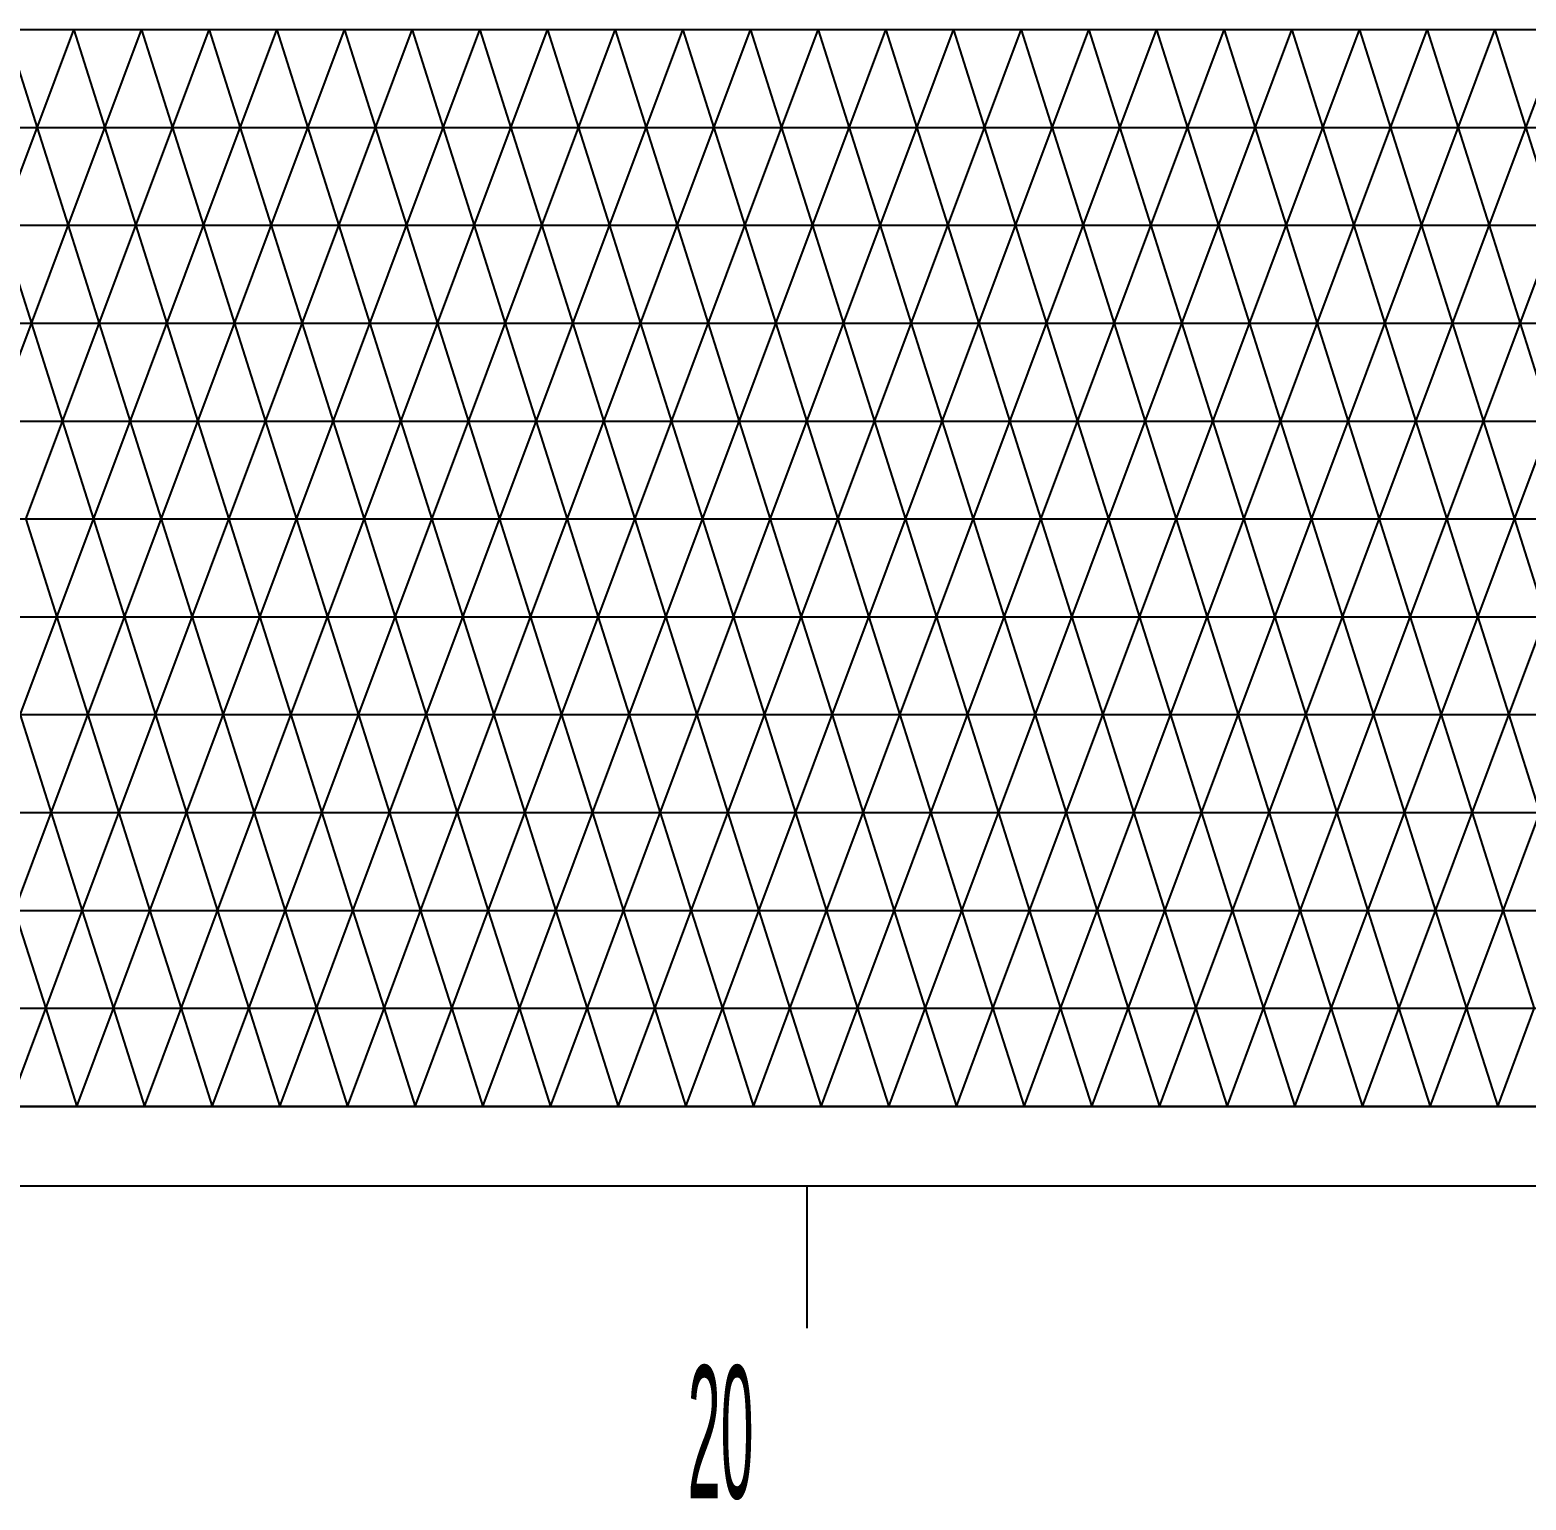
# Model space of a CAD drawing. Extents: x 0.18 to 10.14, y 0.02 to 7.38.
# Drawn here: x 1.747 to 2.628, y 0.212 to 1.078 of the extents above; entities that cross this region are included whole.
import ezdxf

# ---------------------------------------------------------------- set-up
doc = ezdxf.new("R2010")
doc.units = 0
doc.layers.add('1', color=7, linetype='CONTINUOUS')

msp = doc.modelspace()

# ---------------------------------------------------------------- linework, layer by layer
at = {"layer": '1', "color": 253}
for p, q in [((9.879836, 1.077607), (0.620165, 1.077607)), ((1.733325, 1.077607), (1.751582, 1.01999)), ((1.751582, 1.01999), (1.773161, 1.077607)), ((1.773161, 1.077607), (1.791417, 1.01999)), ((1.791417, 1.01999), (1.812997, 1.077607)), ((1.812997, 1.077607), (1.831251, 1.01999)), ((1.831251, 1.01999), (1.852832, 1.077607)), ((1.852832, 1.077607), (1.871086, 1.01999)), ((1.871086, 1.01999), (1.892668, 1.077607)), ((1.892668, 1.077607), (1.91092, 1.01999)), ((1.91092, 1.01999), (1.932504, 1.077607)), ((1.932504, 1.077607), (1.950755, 1.01999)), ((1.950755, 1.01999), (1.972339, 1.077607)), ((1.972339, 1.077607), (1.990589, 1.01999)), ((1.990589, 1.01999), (2.012175, 1.077607)), ((2.012175, 1.077607), (2.030424, 1.01999)), ((2.030424, 1.01999), (2.052011, 1.077607)), ((2.052011, 1.077607), (2.070259, 1.01999)), ((2.070259, 1.01999), (2.091846, 1.077607)), ((2.091846, 1.077607), (2.110093, 1.01999)), ((2.110093, 1.01999), (2.131682, 1.077607)), ((2.131682, 1.077607), (2.149928, 1.01999)), ((2.149928, 1.01999), (2.171518, 1.077607)), ((2.171518, 1.077607), (2.189762, 1.01999)), ((2.189762, 1.01999), (2.211354, 1.077607)), ((2.211354, 1.077607), (2.229597, 1.01999)), ((2.229597, 1.01999), (2.251189, 1.077607)), ((2.251189, 1.077607), (2.269432, 1.01999)), ((2.269432, 1.01999), (2.291024, 1.077607)), ((2.291024, 1.077607), (2.309266, 1.01999)), ((2.309266, 1.01999), (2.33086, 1.077607)), ((2.33086, 1.077607), (2.349101, 1.01999)), ((2.349101, 1.01999), (2.370696, 1.077607)), ((2.370696, 1.077607), (2.388936, 1.01999)), ((2.388936, 1.01999), (2.410532, 1.077607)), ((2.410532, 1.077607), (2.42877, 1.01999)), ((2.42877, 1.01999), (2.450367, 1.077607)), ((2.450367, 1.077607), (2.468604, 1.01999)), ((2.468604, 1.01999), (2.490203, 1.077607)), ((2.490203, 1.077607), (2.508439, 1.01999)), ((2.508439, 1.01999), (2.530039, 1.077607)), ((2.530039, 1.077607), (2.548274, 1.01999)), ((2.548274, 1.01999), (2.569874, 1.077607)), ((2.569874, 1.077607), (2.588108, 1.01999)), ((2.588108, 1.01999), (2.60971, 1.077607)), ((2.60971, 1.077607), (2.627943, 1.01999)), ((2.627943, 1.01999), (2.649546, 1.077607)), ((9.879836, 1.01999), (0.620165, 1.01999)), ((1.73, 0.962373), (1.751582, 1.01999)), ((1.751582, 1.01999), (1.769834, 0.962373)), ((1.769834, 0.962373), (1.791417, 1.01999)), ((1.791417, 1.01999), (1.809667, 0.962373)), ((1.809667, 0.962373), (1.831251, 1.01999)), ((1.831251, 1.01999), (1.849501, 0.962373)), ((1.849501, 0.962373), (1.871086, 1.01999)), ((1.871086, 1.01999), (1.889334, 0.962373)), ((1.889334, 0.962373), (1.91092, 1.01999)), ((1.91092, 1.01999), (1.929167, 0.962373)), ((1.929167, 0.962373), (1.950755, 1.01999)), ((1.950755, 1.01999), (1.969001, 0.962373)), ((1.969001, 0.962373), (1.990589, 1.01999)), ((1.990589, 1.01999), (2.008834, 0.962373)), ((2.008834, 0.962373), (2.030424, 1.01999)), ((2.030424, 1.01999), (2.048668, 0.962373)), ((2.048668, 0.962373), (2.070259, 1.01999)), ((2.070259, 1.01999), (2.088501, 0.962373)), ((2.088501, 0.962373), (2.110093, 1.01999)), ((2.110093, 1.01999), (2.128335, 0.962373)), ((2.128335, 0.962373), (2.149928, 1.01999)), ((2.149928, 1.01999), (2.168168, 0.962373)), ((2.168168, 0.962373), (2.189762, 1.01999)), ((2.189762, 1.01999), (2.208002, 0.962373)), ((2.208002, 0.962373), (2.229597, 1.01999)), ((2.229597, 1.01999), (2.247835, 0.962373)), ((2.247835, 0.962373), (2.269432, 1.01999)), ((2.269432, 1.01999), (2.287669, 0.962373)), ((2.287669, 0.962373), (2.309266, 1.01999)), ((2.309266, 1.01999), (2.327502, 0.962373)), ((2.327502, 0.962373), (2.349101, 1.01999)), ((2.349101, 1.01999), (2.367336, 0.962373)), ((2.367336, 0.962373), (2.388936, 1.01999)), ((2.388936, 1.01999), (2.407169, 0.962373)), ((2.407169, 0.962373), (2.42877, 1.01999)), ((2.42877, 1.01999), (2.447003, 0.962373)), ((2.447003, 0.962373), (2.468604, 1.01999)), ((2.468604, 1.01999), (2.486836, 0.962373)), ((2.486836, 0.962373), (2.508439, 1.01999)), ((2.508439, 1.01999), (2.52667, 0.962373)), ((2.52667, 0.962373), (2.548274, 1.01999)), ((2.548274, 1.01999), (2.566503, 0.962373)), ((2.566503, 0.962373), (2.588108, 1.01999)), ((2.588108, 1.01999), (2.606337, 0.962373)), ((2.606337, 0.962373), (2.627943, 1.01999)), ((2.627943, 1.01999), (2.64617, 0.962373)), ((9.879836, 0.962373), (0.620165, 0.962373)), ((1.73, 0.962373), (1.748249, 0.904755)), ((1.748249, 0.904755), (1.769834, 0.962373)), ((1.769834, 0.962373), (1.788081, 0.904755)), ((1.788081, 0.904755), (1.809667, 0.962373)), ((1.809667, 0.962373), (1.827914, 0.904755)), ((1.827914, 0.904755), (1.849501, 0.962373)), ((1.849501, 0.962373), (1.867746, 0.904755)), ((1.867746, 0.904755), (1.889334, 0.962373)), ((1.889334, 0.962373), (1.907578, 0.904755)), ((1.907578, 0.904755), (1.929167, 0.962373)), ((1.929167, 0.962373), (1.947411, 0.904755)), ((1.947411, 0.904755), (1.969001, 0.962373)), ((1.969001, 0.962373), (1.987243, 0.904755)), ((1.987243, 0.904755), (2.008834, 0.962373)), ((2.008834, 0.962373), (2.027076, 0.904755)), ((2.027076, 0.904755), (2.048668, 0.962373)), ((2.048668, 0.962373), (2.066908, 0.904755)), ((2.066908, 0.904755), (2.088501, 0.962373)), ((2.088501, 0.962373), (2.10674, 0.904755)), ((2.10674, 0.904755), (2.128335, 0.962373)), ((2.128335, 0.962373), (2.146573, 0.904755)), ((2.146573, 0.904755), (2.168168, 0.962373)), ((2.168168, 0.962373), (2.186405, 0.904755)), ((2.186405, 0.904755), (2.208002, 0.962373)), ((2.208002, 0.962373), (2.226238, 0.904755)), ((2.226238, 0.904755), (2.247835, 0.962373)), ((2.247835, 0.962373), (2.26607, 0.904755)), ((2.26607, 0.904755), (2.287669, 0.962373)), ((2.287669, 0.962373), (2.305902, 0.904755)), ((2.305902, 0.904755), (2.327502, 0.962373)), ((2.327502, 0.962373), (2.345735, 0.904755)), ((2.345735, 0.904755), (2.367336, 0.962373)), ((2.367336, 0.962373), (2.385567, 0.904755)), ((2.385567, 0.904755), (2.407169, 0.962373)), ((2.407169, 0.962373), (2.4254, 0.904755)), ((2.4254, 0.904755), (2.447003, 0.962373)), ((2.447003, 0.962373), (2.465232, 0.904755)), ((2.465232, 0.904755), (2.486836, 0.962373)), ((2.486836, 0.962373), (2.505064, 0.904755)), ((2.505064, 0.904755), (2.52667, 0.962373)), ((2.52667, 0.962373), (2.544897, 0.904755)), ((2.544897, 0.904755), (2.566503, 0.962373)), ((2.566503, 0.962373), (2.584729, 0.904755)), ((2.584729, 0.904755), (2.606337, 0.962373)), ((2.606337, 0.962373), (2.624562, 0.904755)), ((2.624562, 0.904755), (2.64617, 0.962373)), ((9.879836, 0.904755), (0.620165, 0.904755)), ((1.726665, 0.847138), (1.748249, 0.904755)), ((1.748249, 0.904755), (1.766497, 0.847138)), ((1.766497, 0.847138), (1.788081, 0.904755)), ((1.788081, 0.904755), (1.806328, 0.847138)), ((1.806328, 0.847138), (1.827914, 0.904755)), ((1.827914, 0.904755), (1.846159, 0.847138)), ((1.846159, 0.847138), (1.867746, 0.904755)), ((1.867746, 0.904755), (1.885991, 0.847138)), ((1.885991, 0.847138), (1.907578, 0.904755)), ((1.907578, 0.904755), (1.925822, 0.847138)), ((1.925822, 0.847138), (1.947411, 0.904755)), ((1.947411, 0.904755), (1.965653, 0.847138)), ((1.965653, 0.847138), (1.987243, 0.904755)), ((1.987243, 0.904755), (2.005485, 0.847138)), ((2.005485, 0.847138), (2.027076, 0.904755)), ((2.027076, 0.904755), (2.045316, 0.847138)), ((2.045316, 0.847138), (2.066908, 0.904755)), ((2.066908, 0.904755), (2.085147, 0.847138)), ((2.085147, 0.847138), (2.10674, 0.904755)), ((2.10674, 0.904755), (2.124979, 0.847138)), ((2.124979, 0.847138), (2.146573, 0.904755)), ((2.146573, 0.904755), (2.16481, 0.847138)), ((2.16481, 0.847138), (2.186405, 0.904755)), ((2.186405, 0.904755), (2.204641, 0.847138)), ((2.204641, 0.847138), (2.226238, 0.904755)), ((2.226238, 0.904755), (2.244472, 0.847138)), ((2.244472, 0.847138), (2.26607, 0.904755)), ((2.26607, 0.904755), (2.284304, 0.847138)), ((2.284304, 0.847138), (2.305902, 0.904755)), ((2.305902, 0.904755), (2.324135, 0.847138)), ((2.324135, 0.847138), (2.345735, 0.904755)), ((2.345735, 0.904755), (2.363966, 0.847138)), ((2.363966, 0.847138), (2.385567, 0.904755)), ((2.385567, 0.904755), (2.403798, 0.847138)), ((2.403798, 0.847138), (2.4254, 0.904755)), ((2.4254, 0.904755), (2.443629, 0.847138)), ((2.443629, 0.847138), (2.465232, 0.904755)), ((2.465232, 0.904755), (2.48346, 0.847138)), ((2.48346, 0.847138), (2.505064, 0.904755)), ((2.505064, 0.904755), (2.523292, 0.847138)), ((2.523292, 0.847138), (2.544897, 0.904755)), ((2.544897, 0.904755), (2.563123, 0.847138)), ((2.563123, 0.847138), (2.584729, 0.904755)), ((2.584729, 0.904755), (2.602954, 0.847138)), ((2.602954, 0.847138), (2.624562, 0.904755)), ((2.624562, 0.904755), (2.642786, 0.847138)), ((9.879836, 0.847138), (0.620165, 0.847138)), ((1.744917, 0.789521), (1.766497, 0.847138)), ((1.766497, 0.847138), (1.784747, 0.789521)), ((1.784747, 0.789521), (1.806328, 0.847138)), ((1.806328, 0.847138), (1.824577, 0.789521)), ((1.824577, 0.789521), (1.846159, 0.847138)), ((1.846159, 0.847138), (1.864407, 0.789521)), ((1.864407, 0.789521), (1.885991, 0.847138)), ((1.885991, 0.847138), (1.904237, 0.789521)), ((1.904237, 0.789521), (1.925822, 0.847138)), ((1.925822, 0.847138), (1.944068, 0.789521)), ((1.944068, 0.789521), (1.965653, 0.847138)), ((1.965653, 0.847138), (1.983898, 0.789521)), ((1.983898, 0.789521), (2.005485, 0.847138)), ((2.005485, 0.847138), (2.023728, 0.789521)), ((2.023728, 0.789521), (2.045316, 0.847138)), ((2.045316, 0.847138), (2.063559, 0.789521)), ((2.063559, 0.789521), (2.085147, 0.847138)), ((2.085147, 0.847138), (2.103389, 0.789521)), ((2.103389, 0.789521), (2.124979, 0.847138)), ((2.124979, 0.847138), (2.143219, 0.789521)), ((2.143219, 0.789521), (2.16481, 0.847138)), ((2.16481, 0.847138), (2.183049, 0.789521)), ((2.183049, 0.789521), (2.204641, 0.847138)), ((2.204641, 0.847138), (2.222879, 0.789521)), ((2.222879, 0.789521), (2.244472, 0.847138)), ((2.244472, 0.847138), (2.26271, 0.789521)), ((2.26271, 0.789521), (2.284304, 0.847138)), ((2.284304, 0.847138), (2.30254, 0.789521)), ((2.30254, 0.789521), (2.324135, 0.847138)), ((2.324135, 0.847138), (2.34237, 0.789521)), ((2.34237, 0.789521), (2.363966, 0.847138)), ((2.363966, 0.847138), (2.3822, 0.789521)), ((2.3822, 0.789521), (2.403798, 0.847138)), ((2.403798, 0.847138), (2.42203, 0.789521)), ((2.42203, 0.789521), (2.443629, 0.847138)), ((2.443629, 0.847138), (2.461861, 0.789521)), ((2.461861, 0.789521), (2.48346, 0.847138)), ((2.48346, 0.847138), (2.501691, 0.789521)), ((2.501691, 0.789521), (2.523292, 0.847138)), ((2.523292, 0.847138), (2.541521, 0.789521)), ((2.541521, 0.789521), (2.563123, 0.847138)), ((2.563123, 0.847138), (2.581352, 0.789521)), ((2.581352, 0.789521), (2.602954, 0.847138)), ((2.602954, 0.847138), (2.621181, 0.789521)), ((2.621181, 0.789521), (2.642786, 0.847138)), ((9.879836, 0.789521), (0.620165, 0.789521)), ((1.744917, 0.789521), (1.763174, 0.731904)), ((1.763174, 0.731904), (1.784747, 0.789521)), ((1.784747, 0.789521), (1.803003, 0.731904)), ((1.803003, 0.731904), (1.824577, 0.789521)), ((1.824577, 0.789521), (1.842833, 0.731904)), ((1.842833, 0.731904), (1.864407, 0.789521)), ((1.864407, 0.789521), (1.882662, 0.731904)), ((1.882662, 0.731904), (1.904237, 0.789521)), ((1.904237, 0.789521), (1.922491, 0.731904)), ((1.922491, 0.731904), (1.944068, 0.789521)), ((1.944068, 0.789521), (1.96232, 0.731904)), ((1.96232, 0.731904), (1.983898, 0.789521)), ((1.983898, 0.789521), (2.002149, 0.731904)), ((2.002149, 0.731904), (2.023728, 0.789521)), ((2.023728, 0.789521), (2.041978, 0.731904)), ((2.041978, 0.731904), (2.063559, 0.789521)), ((2.063559, 0.789521), (2.081808, 0.731904)), ((2.081808, 0.731904), (2.103389, 0.789521)), ((2.103389, 0.789521), (2.121637, 0.731904)), ((2.121637, 0.731904), (2.143219, 0.789521)), ((2.143219, 0.789521), (2.161466, 0.731904)), ((2.161466, 0.731904), (2.183049, 0.789521)), ((2.183049, 0.789521), (2.201295, 0.731904)), ((2.201295, 0.731904), (2.222879, 0.789521)), ((2.222879, 0.789521), (2.241124, 0.731904)), ((2.241124, 0.731904), (2.26271, 0.789521)), ((2.26271, 0.789521), (2.280953, 0.731904)), ((2.280953, 0.731904), (2.30254, 0.789521)), ((2.30254, 0.789521), (2.320782, 0.731904)), ((2.320782, 0.731904), (2.34237, 0.789521)), ((2.34237, 0.789521), (2.360611, 0.731904)), ((2.360611, 0.731904), (2.3822, 0.789521)), ((2.3822, 0.789521), (2.40044, 0.731904)), ((2.40044, 0.731904), (2.42203, 0.789521)), ((2.42203, 0.789521), (2.440269, 0.731904)), ((2.440269, 0.731904), (2.461861, 0.789521)), ((2.461861, 0.789521), (2.480099, 0.731904)), ((2.480099, 0.731904), (2.501691, 0.789521)), ((2.501691, 0.789521), (2.519928, 0.731904)), ((2.519928, 0.731904), (2.541521, 0.789521)), ((2.541521, 0.789521), (2.559757, 0.731904)), ((2.559757, 0.731904), (2.581352, 0.789521)), ((2.581352, 0.789521), (2.599586, 0.731904)), ((2.599586, 0.731904), (2.621181, 0.789521)), ((2.621181, 0.789521), (2.639415, 0.731904)), ((9.879836, 0.731904), (0.620165, 0.731904)), ((1.741615, 0.674286), (1.763174, 0.731904)), ((1.763174, 0.731904), (1.781443, 0.674286)), ((1.781443, 0.674286), (1.803003, 0.731904)), ((1.803003, 0.731904), (1.821271, 0.674286)), ((1.821271, 0.674286), (1.842833, 0.731904)), ((1.842833, 0.731904), (1.861099, 0.674286)), ((1.861099, 0.674286), (1.882662, 0.731904)), ((1.882662, 0.731904), (1.900927, 0.674286)), ((1.900927, 0.674286), (1.922491, 0.731904)), ((1.922491, 0.731904), (1.940755, 0.674286)), ((1.940755, 0.674286), (1.96232, 0.731904)), ((1.96232, 0.731904), (1.980583, 0.674286)), ((1.980583, 0.674286), (2.002149, 0.731904)), ((2.002149, 0.731904), (2.020411, 0.674286)), ((2.020411, 0.674286), (2.041978, 0.731904)), ((2.041978, 0.731904), (2.060239, 0.674286)), ((2.060239, 0.674286), (2.081808, 0.731904)), ((2.081808, 0.731904), (2.100067, 0.674286)), ((2.100067, 0.674286), (2.121637, 0.731904)), ((2.121637, 0.731904), (2.139895, 0.674286)), ((2.139895, 0.674286), (2.161466, 0.731904)), ((2.161466, 0.731904), (2.179723, 0.674286)), ((2.179723, 0.674286), (2.201295, 0.731904)), ((2.201295, 0.731904), (2.219551, 0.674286)), ((2.219551, 0.674286), (2.241124, 0.731904)), ((2.241124, 0.731904), (2.259379, 0.674286)), ((2.259379, 0.674286), (2.280953, 0.731904)), ((2.280953, 0.731904), (2.299207, 0.674286)), ((2.299207, 0.674286), (2.320782, 0.731904)), ((2.320782, 0.731904), (2.339035, 0.674286)), ((2.339035, 0.674286), (2.360611, 0.731904)), ((2.360611, 0.731904), (2.378863, 0.674286)), ((2.378863, 0.674286), (2.40044, 0.731904)), ((2.40044, 0.731904), (2.418692, 0.674286)), ((2.418692, 0.674286), (2.440269, 0.731904)), ((2.440269, 0.731904), (2.458519, 0.674286)), ((2.458519, 0.674286), (2.480099, 0.731904)), ((2.480099, 0.731904), (2.498348, 0.674286)), ((2.498348, 0.674286), (2.519928, 0.731904)), ((2.519928, 0.731904), (2.538176, 0.674286)), ((2.538176, 0.674286), (2.559757, 0.731904)), ((2.559757, 0.731904), (2.578004, 0.674286)), ((2.578004, 0.674286), (2.599586, 0.731904)), ((2.599586, 0.731904), (2.617831, 0.674286)), ((2.617831, 0.674286), (2.639415, 0.731904)), ((9.879836, 0.674286), (0.620165, 0.674286)), ((1.741615, 0.674286), (1.759899, 0.616669)), ((1.759899, 0.616669), (1.781443, 0.674286)), ((1.781443, 0.674286), (1.799726, 0.616669)), ((1.799726, 0.616669), (1.821271, 0.674286)), ((1.821271, 0.674286), (1.839553, 0.616669)), ((1.839553, 0.616669), (1.861099, 0.674286)), ((1.861099, 0.674286), (1.87938, 0.616669)), ((1.87938, 0.616669), (1.900927, 0.674286)), ((1.900927, 0.674286), (1.919207, 0.616669)), ((1.919207, 0.616669), (1.940755, 0.674286)), ((1.940755, 0.674286), (1.959034, 0.616669)), ((1.959034, 0.616669), (1.980583, 0.674286)), ((1.980583, 0.674286), (1.998861, 0.616669)), ((1.998861, 0.616669), (2.020411, 0.674286)), ((2.020411, 0.674286), (2.038688, 0.616669)), ((2.038688, 0.616669), (2.060239, 0.674286)), ((2.060239, 0.674286), (2.078515, 0.616669)), ((2.078515, 0.616669), (2.100067, 0.674286)), ((2.100067, 0.674286), (2.118342, 0.616669)), ((2.118342, 0.616669), (2.139895, 0.674286)), ((2.139895, 0.674286), (2.158169, 0.616669)), ((2.158169, 0.616669), (2.179723, 0.674286)), ((2.179723, 0.674286), (2.197996, 0.616669)), ((2.197996, 0.616669), (2.219551, 0.674286)), ((2.219551, 0.674286), (2.237823, 0.616669)), ((2.237823, 0.616669), (2.259379, 0.674286)), ((2.259379, 0.674286), (2.27765, 0.616669)), ((2.27765, 0.616669), (2.299207, 0.674286)), ((2.299207, 0.674286), (2.317477, 0.616669)), ((2.317477, 0.616669), (2.339035, 0.674286)), ((2.339035, 0.674286), (2.357304, 0.616669)), ((2.357304, 0.616669), (2.378863, 0.674286)), ((2.378863, 0.674286), (2.397131, 0.616669)), ((2.397131, 0.616669), (2.418692, 0.674286)), ((2.418692, 0.674286), (2.436958, 0.616669)), ((2.436958, 0.616669), (2.458519, 0.674286)), ((2.458519, 0.674286), (2.476785, 0.616669)), ((2.476785, 0.616669), (2.498348, 0.674286)), ((2.498348, 0.674286), (2.516612, 0.616669)), ((2.516612, 0.616669), (2.538176, 0.674286)), ((2.538176, 0.674286), (2.556439, 0.616669)), ((2.556439, 0.616669), (2.578004, 0.674286)), ((2.578004, 0.674286), (2.596266, 0.616669)), ((2.596266, 0.616669), (2.617831, 0.674286)), ((2.617831, 0.674286), (2.636092, 0.616669)), ((9.879836, 0.616669), (0.620165, 0.616669)), ((1.738376, 0.559052), (1.759899, 0.616669)), ((1.759899, 0.616669), (1.778202, 0.559052)), ((1.778202, 0.559052), (1.799726, 0.616669)), ((1.799726, 0.616669), (1.818028, 0.559052)), ((1.818028, 0.559052), (1.839553, 0.616669)), ((1.839553, 0.616669), (1.857854, 0.559052)), ((1.857854, 0.559052), (1.87938, 0.616669)), ((1.87938, 0.616669), (1.89768, 0.559052)), ((1.89768, 0.559052), (1.919207, 0.616669)), ((1.919207, 0.616669), (1.937505, 0.559052)), ((1.937505, 0.559052), (1.959034, 0.616669)), ((1.959034, 0.616669), (1.977331, 0.559052)), ((1.977331, 0.559052), (1.998861, 0.616669)), ((1.998861, 0.616669), (2.017158, 0.559052)), ((2.017158, 0.559052), (2.038688, 0.616669)), ((2.038688, 0.616669), (2.056983, 0.559052)), ((2.056983, 0.559052), (2.078515, 0.616669)), ((2.078515, 0.616669), (2.096809, 0.559052)), ((2.096809, 0.559052), (2.118342, 0.616669)), ((2.118342, 0.616669), (2.136635, 0.559052)), ((2.136635, 0.559052), (2.158169, 0.616669)), ((2.158169, 0.616669), (2.176461, 0.559052)), ((2.176461, 0.559052), (2.197996, 0.616669)), ((2.197996, 0.616669), (2.216287, 0.559052)), ((2.216287, 0.559052), (2.237823, 0.616669)), ((2.237823, 0.616669), (2.256113, 0.559052)), ((2.256113, 0.559052), (2.27765, 0.616669)), ((2.27765, 0.616669), (2.295938, 0.559052)), ((2.295938, 0.559052), (2.317477, 0.616669)), ((2.317477, 0.616669), (2.335764, 0.559052)), ((2.335764, 0.559052), (2.357304, 0.616669)), ((2.357304, 0.616669), (2.37559, 0.559052)), ((2.37559, 0.559052), (2.397131, 0.616669)), ((2.397131, 0.616669), (2.415416, 0.559052)), ((2.415416, 0.559052), (2.436958, 0.616669)), ((2.436958, 0.616669), (2.455242, 0.559052)), ((2.455242, 0.559052), (2.476785, 0.616669)), ((2.476785, 0.616669), (2.495068, 0.559052)), ((2.495068, 0.559052), (2.516612, 0.616669)), ((2.516612, 0.616669), (2.534894, 0.559052)), ((2.534894, 0.559052), (2.556439, 0.616669)), ((2.556439, 0.616669), (2.57472, 0.559052)), ((2.57472, 0.559052), (2.596266, 0.616669)), ((2.596266, 0.616669), (2.614545, 0.559052)), ((2.614545, 0.559052), (2.636092, 0.616669)), ((9.879836, 0.559052), (0.620165, 0.559052)), ((1.738376, 0.559052), (1.756703, 0.501435)), ((1.756703, 0.501435), (1.778202, 0.559052)), ((1.778202, 0.559052), (1.796528, 0.501435)), ((1.796528, 0.501435), (1.818028, 0.559052)), ((1.818028, 0.559052), (1.836353, 0.501435)), ((1.836353, 0.501435), (1.857854, 0.559052)), ((1.857854, 0.559052), (1.876177, 0.501435)), ((1.876177, 0.501435), (1.89768, 0.559052)), ((1.89768, 0.559052), (1.916002, 0.501435)), ((1.916002, 0.501435), (1.937505, 0.559052)), ((1.937505, 0.559052), (1.955827, 0.501435)), ((1.955827, 0.501435), (1.977331, 0.559052)), ((1.977331, 0.559052), (1.995652, 0.501435)), ((1.995652, 0.501435), (2.017158, 0.559052)), ((2.017158, 0.559052), (2.035477, 0.501435)), ((2.035477, 0.501435), (2.056983, 0.559052)), ((2.056983, 0.559052), (2.075301, 0.501435)), ((2.075301, 0.501435), (2.096809, 0.559052)), ((2.096809, 0.559052), (2.115126, 0.501435)), ((2.115126, 0.501435), (2.136635, 0.559052)), ((2.136635, 0.559052), (2.154951, 0.501435)), ((2.154951, 0.501435), (2.176461, 0.559052)), ((2.176461, 0.559052), (2.194776, 0.501435)), ((2.194776, 0.501435), (2.216287, 0.559052)), ((2.216287, 0.559052), (2.234601, 0.501435)), ((2.234601, 0.501435), (2.256113, 0.559052)), ((2.256113, 0.559052), (2.274425, 0.501435)), ((2.274425, 0.501435), (2.295938, 0.559052)), ((2.295938, 0.559052), (2.31425, 0.501435)), ((2.31425, 0.501435), (2.335764, 0.559052)), ((2.335764, 0.559052), (2.354075, 0.501435)), ((2.354075, 0.501435), (2.37559, 0.559052)), ((2.37559, 0.559052), (2.3939, 0.501435)), ((2.3939, 0.501435), (2.415416, 0.559052)), ((2.415416, 0.559052), (2.433725, 0.501435)), ((2.433725, 0.501435), (2.455242, 0.559052)), ((2.455242, 0.559052), (2.473549, 0.501435)), ((2.473549, 0.501435), (2.495068, 0.559052)), ((2.495068, 0.559052), (2.513374, 0.501435)), ((2.513374, 0.501435), (2.534894, 0.559052)), ((2.534894, 0.559052), (2.553199, 0.501435)), ((2.553199, 0.501435), (2.57472, 0.559052)), ((2.57472, 0.559052), (2.593024, 0.501435)), ((2.593024, 0.501435), (2.614545, 0.559052)), ((2.614545, 0.559052), (2.632849, 0.501435)), ((9.879836, 0.501435), (0.620165, 0.501435)), ((1.735228, 0.443817), (1.756703, 0.501435)), ((1.756703, 0.501435), (1.775052, 0.443817)), ((1.775052, 0.443817), (1.796528, 0.501435)), ((1.796528, 0.501435), (1.814876, 0.443817)), ((1.814876, 0.443817), (1.836353, 0.501435)), ((1.836353, 0.501435), (1.854699, 0.443817)), ((1.854699, 0.443817), (1.876177, 0.501435)), ((1.876177, 0.501435), (1.894523, 0.443817)), ((1.894523, 0.443817), (1.916002, 0.501435)), ((1.916002, 0.501435), (1.934347, 0.443817)), ((1.934347, 0.443817), (1.955827, 0.501435)), ((1.955827, 0.501435), (1.97417, 0.443817)), ((1.97417, 0.443817), (1.995652, 0.501435)), ((1.995652, 0.501435), (2.013994, 0.443817)), ((2.013994, 0.443817), (2.035477, 0.501435)), ((2.035477, 0.501435), (2.053818, 0.443817)), ((2.053818, 0.443817), (2.075301, 0.501435)), ((2.075301, 0.501435), (2.093641, 0.443817)), ((2.093641, 0.443817), (2.115126, 0.501435)), ((2.115126, 0.501435), (2.133465, 0.443817)), ((2.133465, 0.443817), (2.154951, 0.501435)), ((2.154951, 0.501435), (2.173289, 0.443817)), ((2.173289, 0.443817), (2.194776, 0.501435)), ((2.194776, 0.501435), (2.213113, 0.443817)), ((2.213113, 0.443817), (2.234601, 0.501435)), ((2.234601, 0.501435), (2.252936, 0.443817)), ((2.252936, 0.443817), (2.274425, 0.501435)), ((2.274425, 0.501435), (2.29276, 0.443817)), ((2.29276, 0.443817), (2.31425, 0.501435)), ((2.31425, 0.501435), (2.332584, 0.443817)), ((2.332584, 0.443817), (2.354075, 0.501435)), ((2.354075, 0.501435), (2.372407, 0.443817)), ((2.372407, 0.443817), (2.3939, 0.501435)), ((2.3939, 0.501435), (2.412231, 0.443817)), ((2.412231, 0.443817), (2.433725, 0.501435)), ((2.433725, 0.501435), (2.452055, 0.443817)), ((2.452055, 0.443817), (2.473549, 0.501435)), ((2.473549, 0.501435), (2.491879, 0.443817)), ((2.491879, 0.443817), (2.513374, 0.501435)), ((2.513374, 0.501435), (2.531702, 0.443817)), ((2.531702, 0.443817), (2.553199, 0.501435)), ((2.553199, 0.501435), (2.571526, 0.443817)), ((2.571526, 0.443817), (2.593024, 0.501435)), ((2.593024, 0.501435), (2.61135, 0.443817)), ((2.61135, 0.443817), (2.632849, 0.501435)), ((9.879836, 0.443817), (0.620165, 0.443817))]:
    msp.add_line(p, q, dxfattribs=at)
at = {"layer": '1', "color": 5}
for p, q in [((1.773161, 1.077607), (1.733325, 1.077607)), ((1.812997, 1.077607), (1.773161, 1.077607)), ((1.852832, 1.077607), (1.812997, 1.077607)), ((1.892668, 1.077607), (1.852832, 1.077607)), ((1.932504, 1.077607), (1.892668, 1.077607)), ((1.972339, 1.077607), (1.932504, 1.077607)), ((2.012175, 1.077607), (1.972339, 1.077607)), ((2.052011, 1.077607), (2.012175, 1.077607)), ((2.091846, 1.077607), (2.052011, 1.077607)), ((2.131682, 1.077607), (2.091846, 1.077607)), ((2.171518, 1.077607), (2.131682, 1.077607)), ((2.211354, 1.077607), (2.171518, 1.077607)), ((2.251189, 1.077607), (2.211354, 1.077607)), ((2.291024, 1.077607), (2.251189, 1.077607)), ((2.33086, 1.077607), (2.291024, 1.077607)), ((2.370696, 1.077607), (2.33086, 1.077607)), ((2.410532, 1.077607), (2.370696, 1.077607)), ((2.450367, 1.077607), (2.410532, 1.077607)), ((2.490203, 1.077607), (2.450367, 1.077607)), ((2.530039, 1.077607), (2.490203, 1.077607)), ((2.569874, 1.077607), (2.530039, 1.077607)), ((2.60971, 1.077607), (2.569874, 1.077607)), ((2.649546, 1.077607), (2.60971, 1.077607)), ((1.735228, 0.443817), (1.775052, 0.443817)), ((1.775052, 0.443817), (1.814876, 0.443817)), ((1.814876, 0.443817), (1.854699, 0.443817)), ((1.854699, 0.443817), (1.894523, 0.443817)), ((1.894523, 0.443817), (1.934347, 0.443817)), ((1.934347, 0.443817), (1.97417, 0.443817)), ((1.97417, 0.443817), (2.013994, 0.443817)), ((2.013994, 0.443817), (2.053818, 0.443817)), ((2.053818, 0.443817), (2.093641, 0.443817)), ((2.093641, 0.443817), (2.133465, 0.443817)), ((2.133465, 0.443817), (2.173289, 0.443817)), ((2.173289, 0.443817), (2.213113, 0.443817)), ((2.213113, 0.443817), (2.252936, 0.443817)), ((2.252936, 0.443817), (2.29276, 0.443817)), ((2.29276, 0.443817), (2.332584, 0.443817)), ((2.332584, 0.443817), (2.372407, 0.443817)), ((2.372407, 0.443817), (2.412231, 0.443817)), ((2.412231, 0.443817), (2.452055, 0.443817)), ((2.452055, 0.443817), (2.491879, 0.443817)), ((2.491879, 0.443817), (2.531702, 0.443817)), ((2.531702, 0.443817), (2.571526, 0.443817)), ((2.571526, 0.443817), (2.61135, 0.443817)), ((2.61135, 0.443817), (2.651173, 0.443817)), ((0.573529, 0.397059), (9.926471, 0.397059)), ((2.204639, 0.397059), (2.204639, 0.313235))]:
    msp.add_line(p, q, dxfattribs=at)

# ---------------------------------------------------------------- texts
at = {"layer": '1', "color": 5, "width": 0.333333}
msp.add_text('20', height=0.078, dxfattribs=at).set_placement((2.13464, 0.213176))

doc.saveas('drawing.dxf')
